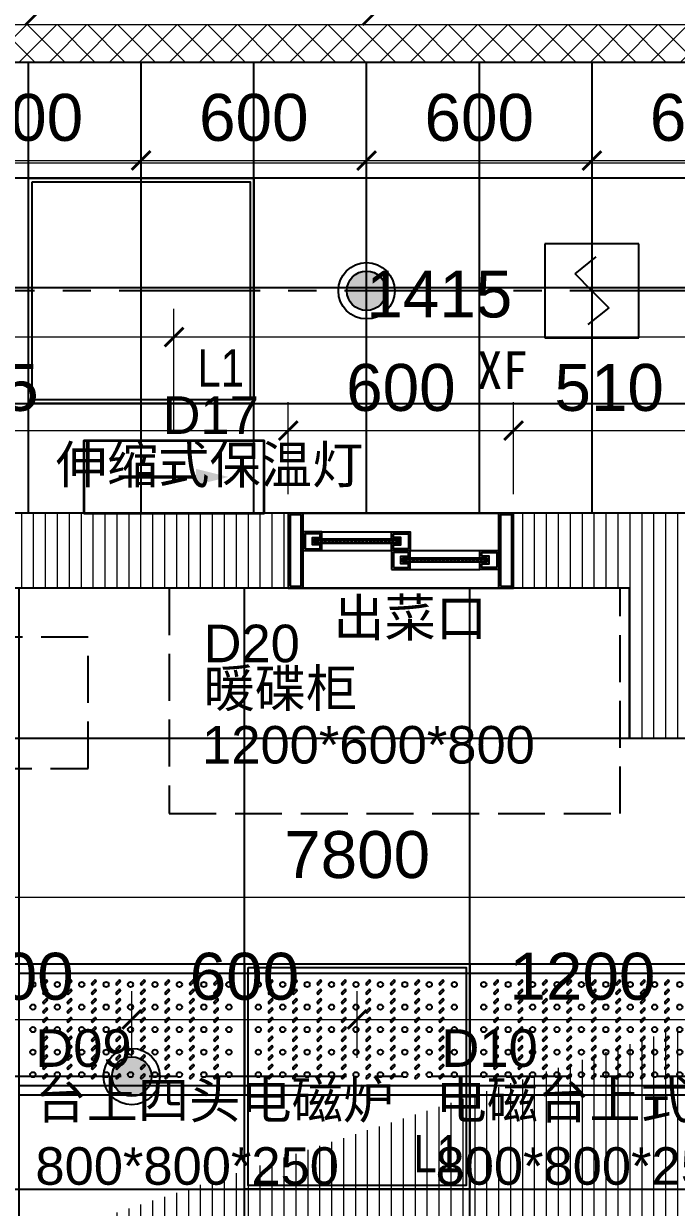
# Model space of a CAD drawing. Header units: millimetres. Extents: x -6033 to 120673, y -4970 to 90533.
# Drawn here: x 78967 to 80705, y 67742 to 70893 of the extents above; entities that cross this region are included whole.
import ezdxf
from ezdxf.enums import TextEntityAlignment as Align

# ---------------------------------------------------------------- set-up
doc = ezdxf.new("R2010")
doc.units = ezdxf.units.MM
for name, pattern in [('I-CEILING$0$CENTER', [2, 1.25, -0.25, 0.25, -0.25]), ('I-PLAN$0$ACAD_ISO02W100', [15, 12, -3]), ('I-PLAN$0$DASH', [0.35, 0.25, -0.1])]:
    doc.linetypes.add(name, pattern=pattern)
doc.layers.get('DefPoints').update_dxf_attribs({"color": 250})
for name, color, linetype, lineweight in [('_ACM-A-ANNO-DIMS', 2, 'Continuous', 9), ('_ACM-A-ANNO-DIMS-a', 2, 'Continuous', 18), ('_ACM-A-ANNO-DIMS-b', 2, 'Continuous', 18), ('_ACM-A-ANNO-DIMS-c', 2, 'Continuous', 18), ('_ACM-E-EQMT-SECT', 3, 'Continuous', 35), ('I-AR$0$I-SCOPE', 252, 'Continuous', 35), ('I-CEILING$0$_ACM-A-DETL', 7, 'Continuous', 9), ('I-PLAN$0$_ACM-A-WALL-HACH', 251, 'Continuous', 9), ('I-PLAN$0$I-WALL', 6, 'Continuous', 13)]:
    doc.layers.add(name, color=color, linetype=linetype, lineweight=lineweight)
for name, color, linetype in [('I-CEILING$0$0-LIGHT-RC', 1, 'Continuous'), ('I-CEILING$0$0-LIGHT-TXT', 90, 'Continuous'), ('I-CEILING$0$EQUIP-消防', 3, 'Continuous'), ('I-CEILING$0$EQUIP_喷头', 90, 'Continuous'), ('I-CEILING$0$I-GRID', 252, 'I-CEILING$0$CENTER'), ('I-CEILING$0$I-RCP', 2, 'Continuous'), ('I-CEILING$0$I-RCP-AIR', 64, 'Continuous'), ('I-CEILING$0$RC-Hatch【天花填充】', 251, 'Continuous'), ('I-FLOOR$0$I-FC', 2, 'Continuous'), ('I-FLOOR$0$I-FC-HATCH', 8, 'Continuous'), ('I-FLOOR$0$I-FC-地沟', 8, 'Continuous'), ('I-PLAN$0$I-PL-FURN', 1, 'I-PLAN$0$DASH'), ('地坪', 7, 'Continuous'), ('天花', 7, 'Continuous')]:
    doc.layers.add(name, color=color, linetype=linetype)
doc.styles.add('_ACM-G-NOTES', font='arial.ttf')
doc.styles.add('I-CEILING$0$I-CEILING$0$ar', font='arial.ttf', dxfattribs={"width": 0.8})
doc.styles.add('I-CEILING$0$Standard', font='arial.ttf')
doc.styles.add('I-CEILING$0$黑体', font='simhei.ttf', dxfattribs={"height": 600})
doc.styles.add('I-PLAN$0$Arial', font='ARIALUNI.ttf')
doc.dimstyles.new('_ACM-DIM-A_50', dxfattribs={"dimscale": 50, "dimtxt": 2.5, "dimasz": 1, "dimexe": 1.5, "dimexo": 1, "dimgap": 1, "dimtad": 1, "dimdec": 0, "dimrnd": 5, "dimzin": 1, "dimdsep": 46, "dimtxsty": '_ACM-G-NOTES', "dimblk": 'ARCHTICK', "dimcen": 2.5, "dimclrd": 256, "dimclre": 256, "dimclrt": 256, "dimadec": 3, "dimazin": 0, "dimtfac": 1, "dimtdec": 0, "dimtix": 1, "dimtmove": 0, "dimatfit": 3, "dimldrblk": 'DOTSMALL', "dimfxl": 5, "dimfxlon": 1, "dimlwd": 18, "dimlwe": 18, "dimarcsym": 0})

# ---------------------------------------------------------------- blocks, each defined once
blk = doc.blocks.new('I-AR')
at = {"layer": 'I-AR$0$I-SCOPE'}
h = blk.add_hatch(dxfattribs=at)
h.set_pattern_fill('ANSI31', color=256, scale=200)
h.paths.add_polyline_path([(63300, 72640), (66630, 72640), (66630, 70889.4), (90600, 70890), (90600, 66390), (96650, 66390), (96650, 24876.4), (18340, 24876.4), (18340, 66390), (48090, 66390), (48090, 72640), (51400, 72640), (51400, 72649.9), (52869.5, 72649.9), (52869.5, 72640), (55240, 72640), (55240, 72790), (59460, 72790), (59460, 72640), (61830.5, 72640), (61830.5, 72649.9), (63300, 72649.9)], flags=16)
h.paths.add_polyline_path([(7330, 0), (7330, -1770), (11180, -1770), (11180, 0), (18450, 0), (18450, 2900), (27550, 2900), (27550, 18090), (37037.3, 18090), (37037.3, 17350), (96200, 17350), (96200, 18120), (114640, 18120), (114640, 84500), (0, 84500), (0, 0)])
blk = doc.blocks.new('I-PLAN$0$K_0106232141')
at = {"layer": 'I-PLAN$0$I-PL-FURN', "linetype": 'ByBlock', "ltscale": 62}
h = blk.add_hatch(dxfattribs=at)
h.set_pattern_fill('玻璃截面', color=8, scale=10)
h.set_pattern_definition([(135.545657, (-1830, -77.47619), (-539.999994128, 530.00000522), [7.07139, -1477.92019]), (45, (-1840, -77.476), (20, 10), [7.00372, -21.28055]), (135.545657, (-1840, -77.47619), (-539.999994128, 530.00000522), [7.07139, -1477.92019]), (45, (-1850, -77.476), (20, 10), [7.00372, -21.28055])])
h.paths.add_polyline_path([(-224, -80), (-11, -80), (-10, -79), (-10, -71), (-11, -70), (-224, -70), (-225, -71), (-225, -79)])
h = blk.add_hatch(dxfattribs=at)
h.set_pattern_fill('玻璃截面', color=8, scale=10)
h.set_pattern_definition([(135.545657, (-1595, -127.47619), (-539.999994128, 530.00000522), [7.07139, -1477.92019]), (45, (-1605, -127.476), (20, 10), [7.00372, -21.28055]), (135.545657, (-1605, -127.47619), (-539.999994128, 530.00000522), [7.07139, -1477.92019]), (45, (-1615, -127.476), (20, 10), [7.00372, -21.28055])])
h.paths.add_polyline_path([(11, -130), (224, -130), (225, -129), (225, -121), (224, -120), (11, -120), (10, -121), (10, -129)])
at = {"layer": 'I-PLAN$0$I-PL-FURN', "color": 8, "linetype": 'ByBlock', "ltscale": 62}
for p, q in [((-260, 0), (260, 0)), ((-210, -50), (-25, -50)), ((-225, -80), (-230, -70)), ((-230, -80), (-225, -70)), ((-225, -71), (-10, -71)), ((-225, -79), (-10, -79)), ((-5, -80), (-10, -70)), ((-10, -80), (-5, -70)), ((-210, -100), (-25, -100)), ((10, -130), (5, -120)), ((5, -130), (10, -120)), ((10, -121), (225, -121)), ((25, -100), (210, -100)), ((230, -130), (225, -120)), ((225, -130), (230, -120)), ((10, -129), (225, -129)), ((25, -150), (210, -150)), ((-260, -200), (260, -200))]:
    blk.add_line(p, q, dxfattribs=at)
for points in [[(-300, -200), (-260, -200), (-260, 0), (-300, 0)], [(-295, -195), (-265, -195), (-265, -5), (-295, -5)], [(260, -200), (300, -200), (300, 0), (260, 0)], [(265, -195), (295, -195), (295, -5), (265, -5)], [(-260, -100), (-210, -100), (-210, -80), (-230, -80), (-230, -70), (-210, -70), (-210, -50), (-260, -50)], [(-255, -95), (-215, -95), (-215, -85), (-235, -85), (-235, -65), (-215, -65), (-215, -55), (-255, -55)], [(25, -100), (-25, -100), (-25, -80), (-5, -80), (-5, -70), (-25, -70), (-25, -50), (25, -50)], [(20, -95), (-20, -95), (-20, -85), (0, -85), (0, -65), (-20, -65), (-20, -55), (20, -55)], [(-230, -80), (-225, -80), (-225, -70), (-230, -70)], [(-224, -80), (-11, -80), (-10, -79), (-10, -71), (-11, -70), (-224, -70), (-225, -71), (-225, -79)], [(-5, -80), (-10, -80), (-10, -70), (-5, -70)], [(-25, -150), (25, -150), (25, -130), (5, -130), (5, -120), (25, -120), (25, -100), (-25, -100)], [(-20, -145), (20, -145), (20, -135), (0, -135), (0, -115), (20, -115), (20, -105), (-20, -105)], [(5, -130), (10, -130), (10, -120), (5, -120)], [(11, -130), (224, -130), (225, -129), (225, -121), (224, -120), (11, -120), (10, -121), (10, -129)], [(260, -150), (210, -150), (210, -130), (230, -130), (230, -120), (210, -120), (210, -100), (260, -100)], [(255, -145), (215, -145), (215, -135), (235, -135), (235, -115), (215, -115), (215, -105), (255, -105)], [(230, -130), (225, -130), (225, -120), (230, -120)]]:
    blk.add_lwpolyline(points, close=True, dxfattribs=at)
blk = doc.blocks.new('I-PLAN')
at = {"layer": 'I-PLAN$0$_ACM-A-WALL-HACH'}
h = blk.add_hatch(dxfattribs=at)
h.set_pattern_fill('多孔材料', color=256, scale=20, pattern_type=2)
h.set_pattern_definition([(45, (136296.48, -6509.47), (-40.00004, 40.00004), []), (135, (136296.48, -6509.47), (-40.00004, -40.00004), [])])
h.paths.add_polyline_path([(85280, 70890), (85280, 70790), (66970, 70790), (66970, 70890)])
h = blk.add_hatch(dxfattribs=at)
h.set_pattern_fill('ANSI31', color=256, scale=10, angle=45)
h.paths.add_polyline_path([(88260, 70790), (88260, 70890), (88030, 70890), (88030, 70790), (88230, 70790)], flags=17)
h.paths.add_polyline_path([(79671.5, 69390), (78155, 69390), (78155, 68990), (77955, 68990), (77955, 69590), (79671.5, 69590)], flags=17)
h.paths.add_polyline_path([(80271.5, 69390), (80271.5, 69590), (80780, 69590), (80780, 68990), (80580, 68990), (80580, 69390)], flags=17)
h.paths.add_polyline_path([(74580, 69590), (73930, 69590), (73930, 69390), (74580, 69390)])
h.paths.add_polyline_path([(68780, 69590), (69430, 69590), (69430, 69390), (68780, 69390)])
h.paths.add_polyline_path([(87280, 66490), (87480, 66490), (87480, 66390), (87280, 66390)])
h.paths.add_polyline_path([(82180, 68990), (82180, 69390), (84230, 69390), (84230, 66490), (84430, 66490), (84430, 69390), (85280, 69390), (85280, 69590), (81980, 69590), (81980, 68990)])
h.paths.add_polyline_path([(87480, 67390), (87480, 69390), (88280, 69390), (88280, 69590), (88080, 69590), (86480, 69590), (86480, 69390), (87280, 69390), (87280, 67390)], flags=17)
h.paths.add_polyline_path([(72130, 68170), (72130, 66490), (72330, 66490), (72330, 67870), (73130, 67870), (73130, 68070), (72330, 68070), (72330, 68170)])
h.paths.add_polyline_path([(71230, 68170), (71230, 66390), (71030, 66390), (71030, 67870), (70230, 67870), (70230, 68070), (71030, 68070), (71030, 68170)])
h.paths.add_polyline_path([(72130, 69070), (72330, 69070), (72330, 69390), (73030, 69390), (73030, 69590), (72130, 69590)])
h.paths.add_polyline_path([(71230, 69070), (71030, 69070), (71030, 69390), (70330, 69390), (70330, 69590), (71230, 69590)])
h.paths.add_polyline_path([(67800, 69490), (67830, 69490), (67830, 69590), (67800, 69590)], flags=17)
h.paths.add_polyline_path([(76755, 69590), (75180, 69590), (75180, 69390), (75330, 69390), (75330, 66390), (75530, 66390), (75530, 69390), (76555, 69390), (76555, 68990), (76755, 68990)])
h.paths.add_polyline_path([(68180, 69590), (68180, 69390), (68030, 69390), (68030, 66520), (67780, 66520), (67780, 66390), (67400, 66390), (67400, 66720), (67830, 66720), (67830, 69590)])
edge = h.paths.add_edge_path()
edge.add_line((89860, 70890), (88860, 70890))
edge.add_line((75530, 66520), (84230, 66520))
edge.add_line((75530, 66720), (84230, 66720))
at = {"layer": 'I-PLAN$0$I-PL-FURN', "ltscale": 500}
for points in [[(79355, 69390), (79355, 68790), (80555, 68790), (80555, 69390)], [(78339.1, 68909.6), (79139.1, 68909.6), (79139.1, 69259.6), (78339.1, 69259.6)]]:
    blk.add_lwpolyline(points, close=True, dxfattribs=at)
at = {"layer": 'I-PLAN$0$I-WALL'}
for points in [[(85280, 70890), (85280, 70790), (66970, 70790), (66970, 70890), (85280, 70890)], [(79671.5, 69390), (78155, 69390), (78155, 68990), (77955, 68990), (77955, 69590), (79671.5, 69590), (79671.5, 69390)], [(80271.5, 69390), (80271.5, 69590), (80780, 69590), (80780, 68990), (80580, 68990), (80580, 69390), (80271.5, 69390)]]:
    blk.add_lwpolyline(points, dxfattribs=at)
at = {"layer": 'I-PLAN$0$I-PL-FURN', "linetype": 'ByBlock'}
blk.add_blockref('I-PLAN$0$K_0106232141', (79971.5, 69590), dxfattribs=at)
at = {"layer": 'I-PLAN$0$I-PL-FURN', "linetype": 'I-PLAN$0$ACAD_ISO02W100', "char_height": 100, "attachment_point": 1, "style": 'I-PLAN$0$Arial'}
for s, insert, width in [('D17', (79337.1, 69900.6), 151170.167), ('{\\fArial Unicode MS|b0|i0|c134|p34;伸缩式保温灯\\P}', (79052.7, 69768.8), 302840.333), ('{\\fArial Unicode MS|b0|i0|c134|p34;出菜口}', (79791.5, 69361.3), 151170.167), ('D20', (79446.3, 69292.8), 151170.167), ('暖碟柜', (79446.3, 69173.7), 151170.167), ('1200*600*800', (79442.4, 69023.1), 151170.167), ('D09', (78998.7, 68215.8), 151170.167), ('D10', (80079.5, 68215.8), 151170.167), ('台上四头电磁炉', (78998.7, 68078.3), 151170.167), ('电磁台上式扒炉', (80063.7, 68078.3), 151170.167), ('800*800*250', (78998.7, 67901.9), 151170.167), ('{\\fArial Unicode MS|b0|i0|c134|p34;800*800*250\\P}', (80063.7, 67901.9), 302840.333)]:
    blk.add_mtext(s, dxfattribs=dict(at, insert=insert, width=width))
blk = doc.blocks.new('I-CEILING$0$A$C9c5a774d')
at = {"layer": 'I-CEILING$0$0-LIGHT-RC'}
for points in [[(0, 600), (600, 600), (600, 0), (0, 0)], [(10, 590), (590, 590), (590, 10), (10, 10)]]:
    blk.add_lwpolyline(points, close=True, dxfattribs=at)
at = {"layer": 'I-CEILING$0$0-LIGHT-TXT', "style": 'I-CEILING$0$I-CEILING$0$ar', "width": 0.8}
blk.add_text('L1', height=100, dxfattribs=at).set_placement((449.9, 44.6))
blk = doc.blocks.new('*U661')
blk.add_blockref('I-CEILING$0$A$C9c5a774d', (-300, -300))
blk = doc.blocks.new('*U662')
at = {"layer": 'I-CEILING$0$I-RCP', "color": 0, "linetype": 'ByBlock', "lineweight": -2, "transparency": 16777216}
blk.add_blockref('*U661', (9600, 0), dxfattribs=at)
blk = doc.blocks.new('I-CEILING$0$R626')
for p, q in [((-250, 250), (-250, -250)), ((250, 250), (-250, 250)), ((250, -250), (250, 250)), ((-90, 90), (22.5, 180)), ((0, 0), (-90, 90)), ((0, 0), (90, -90)), ((90, -90), (-22.5, -180)), ((-250, -250), (250, -250))]:
    blk.add_line(p, q)
at = {"style": 'I-CEILING$0$Standard', "flags": 1}
blk.add_attdef('A', text='', height=0.009, dxfattribs=at).set_placement((0, 0), align=Align.MIDDLE_CENTER)
blk = doc.blocks.new('I-CEILING$0$A$C81734cc7')
at = {"layer": 'I-CEILING$0$_ACM-A-DETL'}
h = blk.add_hatch(color=256, dxfattribs=at)
edge = h.paths.add_edge_path()
edge.add_arc((0, 0), 52.5, 0, 360)
for radius in [75, 52.5]:
    blk.add_circle((0, 0), radius)
blk = doc.blocks.new('I-CEILING')
at = {"layer": 'I-CEILING$0$RC-Hatch【天花填充】'}
h = blk.add_hatch(dxfattribs=at)
h.set_pattern_fill('_USER', color=256, scale=600, double=1, pattern_type=0)
h.set_pattern_definition([(0, (81980, 70481.47), (0, 600), []), (90, (81980, 70481.47), (-600, 4e-14), [])])
h.paths.add_polyline_path([(84430, 69390), (85280, 69390), (85280, 69590), (81980, 69590), (81980, 69090), (80780, 69090), (80780, 69590), (77955, 69590), (77955, 69090), (76755, 69090), (76755, 69590), (66630, 69590), (66630, 70790), (88030, 70790), (88030, 69590), (86480, 69590), (86480, 69390), (87280, 69390), (87280, 66390), (85430, 66390), (85430, 66490), (84430, 66490)])
h = blk.add_hatch(dxfattribs=at)
h.set_pattern_fill('_USER', color=256, scale=600, double=1, pattern_type=0)
h.set_pattern_definition([(0, (76555, 68990), (0, 600), []), (90, (76555, 68990), (-600, 4e-14), [])])
h.paths.add_polyline_path([(76555, 69390), (75530, 69390), (75530, 66720), (84230, 66720), (84230, 69390), (82180, 69390), (82180, 68990), (80580, 68990), (80580, 69390), (78155, 69390), (78155, 68990), (76555, 68990)])
at = {"layer": 'I-CEILING$0$I-GRID', "ltscale": 300}
for points in [[(88596.6, 70181.5), (66425.5, 70181.5)], [(84026.8, 68090), (75748.8, 68090)]]:
    blk.add_lwpolyline(points, dxfattribs=at)
at = {"layer": 'I-CEILING$0$I-RCP'}
blk.add_lwpolyline([(84430, 69390), (85280, 69390), (85280, 69590), (81980, 69590), (81980, 69090), (80780, 69090), (80780, 69590), (77955, 69590), (77955, 69090), (76755, 69090), (76755, 69590), (66630, 69590), (66630, 70790), (88030, 70790), (88030, 69590), (86480, 69590), (86480, 69390), (87280, 69390), (87280, 66390), (85430, 66390), (85430, 66490), (84430, 66490), (84430, 69390)], dxfattribs=at)
blk.add_lwpolyline([(76555, 69390), (75530, 69390), (75530, 66720), (84230, 66720), (84230, 69390), (82180, 69390), (82180, 68990), (80580, 68990), (80580, 69390), (78155, 69390), (78155, 68990), (76555, 68990)], close=True, dxfattribs=at)
blk.add_blockref('I-CEILING$0$A$C9c5a774d', (79555, 67790))
at = {"layer": 'I-CEILING$0$EQUIP-消防', "xscale": 0.5, "yscale": 0.5, "zscale": 0.5}
blk.add_blockref('I-CEILING$0$R626', (80480, 70181.5), dxfattribs=at)
at = {"layer": 'I-CEILING$0$EQUIP_喷头'}
for p in [(79880, 70181.5), (79255, 68090)]:
    blk.add_blockref('I-CEILING$0$A$C81734cc7', p, dxfattribs=at)
at = {"layer": 'I-CEILING$0$I-RCP'}
blk.add_blockref('*U662', (69680, 70181.5), dxfattribs=at)
at = {"layer": 'I-CEILING$0$I-RCP-AIR', "style": 'I-CEILING$0$黑体'}
blk.add_text('XF', height=100, dxfattribs=at).set_placement((80241.8, 69970.3, -2600), align=Align.MIDDLE_CENTER)
for tag, p in [('R', (61966.4, 71748.9)), ('R', (61966.4, 66925.2)), ('R', (51736.1, 63924.8)), ('R', (62976.1, 63924.8)), ('S', (56433.6, 63065))]:
    blk.add_attdef(tag, text='', height=100, dxfattribs=at).set_placement(p, align=Align.MIDDLE_CENTER)
blk = doc.blocks.new('I-FLOOR$0$08-生活服务中心辅楼平面图$0$Trench08R$C2E8DE851')
for p, q in [((0, 0), (600, 0)), ((0, 0), (0, -350)), ((600, 0), (600, -350)), ((0, -25), (600, -25)), ((600, -325), (0, -325)), ((600, -350), (0, -350))]:
    blk.add_line(p, q)
at = {"color": 251}
for p, q in [((64.5, -51.2), (71.5, -44.2)), ((75.1, -47.7), (68, -54.8)), ((129.2, -51.2), (136.3, -44.2)), ((139.8, -47.7), (132.7, -54.8)), ((194.1, -51.2), (201.2, -44.2)), ((204.7, -47.7), (197.6, -54.8)), ((259.1, -51.2), (266.1, -44.2)), ((269.7, -47.7), (262.6, -54.8)), ((324.5, -51.2), (331.5, -44.2)), ((335.1, -47.7), (328, -54.8)), ((389.4, -51.2), (396.5, -44.2)), ((400, -47.7), (393, -54.8)), ((454.8, -51.2), (461.8, -44.2)), ((465.4, -47.7), (458.3, -54.8)), ((519.3, -51.2), (526.4, -44.2)), ((529.9, -47.7), (522.8, -54.8)), ((64.5, -76.2), (71.5, -69.2)), ((64.5, -101.2), (71.5, -94.2)), ((75.1, -72.7), (68, -79.8)), ((129.2, -76.2), (136.3, -69.2)), ((129.2, -101.2), (136.3, -94.2)), ((139.8, -72.7), (132.7, -79.8)), ((194.1, -76.2), (201.2, -69.2)), ((194.1, -101.2), (201.2, -94.2)), ((204.7, -72.7), (197.6, -79.8)), ((259.1, -76.2), (266.1, -69.2)), ((259.1, -101.2), (266.1, -94.2)), ((269.7, -72.7), (262.6, -79.8)), ((324.5, -76.2), (331.5, -69.2)), ((324.5, -101.2), (331.5, -94.2)), ((335.1, -72.7), (328, -79.8)), ((389.4, -76.2), (396.5, -69.2)), ((389.4, -101.2), (396.5, -94.2)), ((400, -72.7), (393, -79.8)), ((454.8, -76.2), (461.8, -69.2)), ((454.8, -101.2), (461.8, -94.2)), ((465.4, -72.7), (458.3, -79.8)), ((519.3, -76.2), (526.4, -69.2)), ((519.3, -101.2), (526.4, -94.2)), ((529.9, -72.7), (522.8, -79.8)), ((64.5, -126.2), (71.5, -119.2)), ((75.1, -97.7), (68, -104.8)), ((75.1, -122.7), (68, -129.8)), ((129.2, -126.2), (136.3, -119.2)), ((139.8, -97.7), (132.7, -104.8)), ((139.8, -122.7), (132.7, -129.8)), ((194.1, -126.2), (201.2, -119.2)), ((204.7, -97.7), (197.6, -104.8)), ((204.7, -122.7), (197.6, -129.8)), ((259.1, -126.2), (266.1, -119.2)), ((269.7, -97.7), (262.6, -104.8)), ((269.7, -122.7), (262.6, -129.8)), ((324.5, -126.2), (331.5, -119.2)), ((335.1, -97.7), (328, -104.8)), ((335.1, -122.7), (328, -129.8)), ((389.4, -126.2), (396.5, -119.2)), ((400, -97.7), (393, -104.8)), ((400, -122.7), (393, -129.8)), ((454.8, -126.2), (461.8, -119.2)), ((465.4, -97.7), (458.3, -104.8)), ((465.4, -122.7), (458.3, -129.8)), ((519.3, -126.2), (526.4, -119.2)), ((529.9, -97.7), (522.8, -104.8)), ((529.9, -122.7), (522.8, -129.8)), ((64.5, -151.2), (71.5, -144.2)), ((75.1, -147.7), (68, -154.8)), ((129.2, -151.2), (136.3, -144.2)), ((139.8, -147.7), (132.7, -154.8)), ((194.1, -151.2), (201.2, -144.2)), ((204.7, -147.7), (197.6, -154.8)), ((259.1, -151.2), (266.1, -144.2)), ((269.7, -147.7), (262.6, -154.8)), ((324.5, -151.2), (331.5, -144.2)), ((335.1, -147.7), (328, -154.8)), ((389.4, -151.2), (396.5, -144.2)), ((400, -147.7), (393, -154.8)), ((454.8, -151.2), (461.8, -144.2)), ((465.4, -147.7), (458.3, -154.8)), ((519.3, -151.2), (526.4, -144.2)), ((529.9, -147.7), (522.8, -154.8)), ((64.5, -176.2), (71.5, -169.2)), ((75.1, -172.7), (68, -179.8)), ((129.2, -176.2), (136.3, -169.2)), ((139.8, -172.7), (132.7, -179.8)), ((194.1, -176.2), (201.2, -169.2)), ((204.7, -172.7), (197.6, -179.8)), ((259.1, -176.2), (266.1, -169.2)), ((269.7, -172.7), (262.6, -179.8)), ((324.5, -176.2), (331.5, -169.2)), ((335.1, -172.7), (328, -179.8)), ((389.4, -176.2), (396.5, -169.2)), ((400, -172.7), (393, -179.8)), ((454.8, -176.2), (461.8, -169.2)), ((465.4, -172.7), (458.3, -179.8)), ((519.3, -176.2), (526.4, -169.2)), ((529.9, -172.7), (522.8, -179.8)), ((64.5, -201.2), (71.5, -194.2)), ((64.5, -226.2), (71.5, -219.2)), ((75.1, -197.7), (68, -204.8)), ((129.2, -201.2), (136.3, -194.2)), ((129.2, -226.2), (136.3, -219.2)), ((139.8, -197.7), (132.7, -204.8)), ((194.1, -201.2), (201.2, -194.2)), ((194.1, -226.2), (201.2, -219.2)), ((204.7, -197.7), (197.6, -204.8)), ((259.1, -201.2), (266.1, -194.2)), ((259.1, -226.2), (266.1, -219.2)), ((269.7, -197.7), (262.6, -204.8)), ((324.5, -201.2), (331.5, -194.2)), ((324.5, -226.2), (331.5, -219.2)), ((335.1, -197.7), (328, -204.8)), ((389.4, -201.2), (396.5, -194.2)), ((389.4, -226.2), (396.5, -219.2)), ((400, -197.7), (393, -204.8)), ((454.8, -201.2), (461.8, -194.2)), ((454.8, -226.2), (461.8, -219.2)), ((465.4, -197.7), (458.3, -204.8)), ((519.3, -201.2), (526.4, -194.2)), ((519.3, -226.2), (526.4, -219.2)), ((529.9, -197.7), (522.8, -204.8)), ((64.5, -251.2), (71.5, -244.2)), ((75.1, -222.7), (68, -229.8)), ((75.1, -247.7), (68, -254.8)), ((129.2, -251.2), (136.3, -244.2)), ((139.8, -222.7), (132.7, -229.8)), ((139.8, -247.7), (132.7, -254.8)), ((194.1, -251.2), (201.2, -244.2)), ((204.7, -222.7), (197.6, -229.8)), ((204.7, -247.7), (197.6, -254.8)), ((259.1, -251.2), (266.1, -244.2)), ((269.7, -222.7), (262.6, -229.8)), ((269.7, -247.7), (262.6, -254.8)), ((324.5, -251.2), (331.5, -244.2)), ((335.1, -222.7), (328, -229.8)), ((335.1, -247.7), (328, -254.8)), ((389.4, -251.2), (396.5, -244.2)), ((400, -222.7), (393, -229.8)), ((400, -247.7), (393, -254.8)), ((454.8, -251.2), (461.8, -244.2)), ((465.4, -222.7), (458.3, -229.8)), ((465.4, -247.7), (458.3, -254.8)), ((519.3, -251.2), (526.4, -244.2)), ((529.9, -222.7), (522.8, -229.8)), ((529.9, -247.7), (522.8, -254.8)), ((64.5, -276.2), (71.5, -269.2)), ((75.1, -272.7), (68, -279.8)), ((129.2, -276.2), (136.3, -269.2)), ((139.8, -272.7), (132.7, -279.8)), ((194.1, -276.2), (201.2, -269.2)), ((204.7, -272.7), (197.6, -279.8)), ((259.1, -276.2), (266.1, -269.2)), ((269.7, -272.7), (262.6, -279.8)), ((324.5, -276.2), (331.5, -269.2)), ((335.1, -272.7), (328, -279.8)), ((389.4, -276.2), (396.5, -269.2)), ((400, -272.7), (393, -279.8)), ((454.8, -276.2), (461.8, -269.2)), ((465.4, -272.7), (458.3, -279.8)), ((519.3, -276.2), (526.4, -269.2)), ((529.9, -272.7), (522.8, -279.8)), ((64.5, -301.2), (71.5, -294.2)), ((75.1, -297.7), (68, -304.8)), ((129.2, -301.2), (136.3, -294.2)), ((139.8, -297.7), (132.7, -304.8)), ((194.1, -301.2), (201.2, -294.2)), ((204.7, -297.7), (197.6, -304.8)), ((259.1, -301.2), (266.1, -294.2)), ((269.7, -297.7), (262.6, -304.8)), ((324.5, -301.2), (331.5, -294.2)), ((335.1, -297.7), (328, -304.8)), ((389.4, -301.2), (396.5, -294.2)), ((400, -297.7), (393, -304.8)), ((454.8, -301.2), (461.8, -294.2)), ((465.4, -297.7), (458.3, -304.8)), ((519.3, -301.2), (526.4, -294.2)), ((529.9, -297.7), (522.8, -304.8))]:
    blk.add_line(p, q, dxfattribs=at)
for centre in [(37, -55), (102, -55), (167, -55), (232, -55), (297, -55), (362, -55), (427, -55), (492, -55), (558.8, -55), (37, -115), (102, -115), (167, -115), (232, -115), (297, -115), (362, -115), (427, -115), (492, -115), (558.8, -115), (37, -175), (102, -175), (167, -175), (232, -175), (297, -175), (362, -175), (427, -175), (492, -175), (558.8, -175), (37, -235), (102, -235), (167, -235), (232, -235), (297, -235), (362, -235), (427, -235), (492, -235), (558.8, -235), (37, -295), (102, -295), (167, -295), (232, -295), (297, -295), (362, -295), (427, -295), (492, -295), (558.8, -295)]:
    blk.add_circle(centre, 7, dxfattribs=at)
for centre, start, end in [((66.2, -53), 135, 315), ((73.3, -45.9), 315, 135), ((131, -53), 135, 315), ((138, -45.9), 315, 135), ((195.9, -53), 135, 315), ((202.9, -45.9), 315, 135), ((260.8, -53), 135, 315), ((267.9, -45.9), 315, 135), ((326.2, -53), 135, 315), ((333.3, -45.9), 315, 135), ((391.2, -53), 135, 315), ((398.3, -45.9), 315, 135), ((456.5, -53), 135, 315), ((463.6, -45.9), 315, 135), ((521.1, -53), 135, 315), ((528.1, -45.9), 315, 135), ((66.2, -78), 135, 315), ((73.3, -70.9), 315, 135), ((73.3, -95.9), 315, 135), ((131, -78), 135, 315), ((138, -70.9), 315, 135), ((138, -95.9), 315, 135), ((195.9, -78), 135, 315), ((202.9, -70.9), 315, 135), ((202.9, -95.9), 315, 135), ((260.8, -78), 135, 315), ((267.9, -70.9), 315, 135), ((267.9, -95.9), 315, 135), ((326.2, -78), 135, 315), ((333.3, -70.9), 315, 135), ((333.3, -95.9), 315, 135), ((391.2, -78), 135, 315), ((398.3, -70.9), 315, 135), ((398.3, -95.9), 315, 135), ((456.5, -78), 135, 315), ((463.6, -70.9), 315, 135), ((463.6, -95.9), 315, 135), ((521.1, -78), 135, 315), ((528.1, -70.9), 315, 135), ((528.1, -95.9), 315, 135), ((66.2, -103), 135, 315), ((73.3, -120.9), 315, 135), ((131, -103), 135, 315), ((138, -120.9), 315, 135), ((195.9, -103), 135, 315), ((202.9, -120.9), 315, 135), ((260.8, -103), 135, 315), ((267.9, -120.9), 315, 135), ((326.2, -103), 135, 315), ((333.3, -120.9), 315, 135), ((391.2, -103), 135, 315), ((398.3, -120.9), 315, 135), ((456.5, -103), 135, 315), ((463.6, -120.9), 315, 135), ((521.1, -103), 135, 315), ((528.1, -120.9), 315, 135), ((66.2, -128), 135, 315), ((66.2, -153), 135, 315), ((73.3, -145.9), 315, 135), ((131, -128), 135, 315), ((131, -153), 135, 315), ((138, -145.9), 315, 135), ((195.9, -128), 135, 315), ((195.9, -153), 135, 315), ((202.9, -145.9), 315, 135), ((260.8, -128), 135, 315), ((260.8, -153), 135, 315), ((267.9, -145.9), 315, 135), ((326.2, -128), 135, 315), ((326.2, -153), 135, 315), ((333.3, -145.9), 315, 135), ((391.2, -128), 135, 315), ((391.2, -153), 135, 315), ((398.3, -145.9), 315, 135), ((456.5, -128), 135, 315), ((456.5, -153), 135, 315), ((463.6, -145.9), 315, 135), ((521.1, -128), 135, 315), ((521.1, -153), 135, 315), ((528.1, -145.9), 315, 135), ((66.2, -178), 135, 315), ((73.3, -170.9), 315, 135), ((131, -178), 135, 315), ((138, -170.9), 315, 135), ((195.9, -178), 135, 315), ((202.9, -170.9), 315, 135), ((260.8, -178), 135, 315), ((267.9, -170.9), 315, 135), ((326.2, -178), 135, 315), ((333.3, -170.9), 315, 135), ((391.2, -178), 135, 315), ((398.3, -170.9), 315, 135), ((456.5, -178), 135, 315), ((463.6, -170.9), 315, 135), ((521.1, -178), 135, 315), ((528.1, -170.9), 315, 135), ((66.2, -203), 135, 315), ((73.3, -195.9), 315, 135), ((73.3, -220.9), 315, 135), ((131, -203), 135, 315), ((138, -195.9), 315, 135), ((138, -220.9), 315, 135), ((195.9, -203), 135, 315), ((202.9, -195.9), 315, 135), ((202.9, -220.9), 315, 135), ((260.8, -203), 135, 315), ((267.9, -195.9), 315, 135), ((267.9, -220.9), 315, 135), ((326.2, -203), 135, 315), ((333.3, -195.9), 315, 135), ((333.3, -220.9), 315, 135), ((391.2, -203), 135, 315), ((398.3, -195.9), 315, 135), ((398.3, -220.9), 315, 135), ((456.5, -203), 135, 315), ((463.6, -195.9), 315, 135), ((463.6, -220.9), 315, 135), ((521.1, -203), 135, 315), ((528.1, -195.9), 315, 135), ((528.1, -220.9), 315, 135), ((66.2, -228), 135, 315), ((66.2, -253), 135, 315), ((73.3, -245.9), 315, 135), ((131, -228), 135, 315), ((131, -253), 135, 315), ((138, -245.9), 315, 135), ((195.9, -228), 135, 315), ((195.9, -253), 135, 315), ((202.9, -245.9), 315, 135), ((260.8, -228), 135, 315), ((260.8, -253), 135, 315), ((267.9, -245.9), 315, 135), ((326.2, -228), 135, 315), ((326.2, -253), 135, 315), ((333.3, -245.9), 315, 135), ((391.2, -228), 135, 315), ((391.2, -253), 135, 315), ((398.3, -245.9), 315, 135), ((456.5, -228), 135, 315), ((456.5, -253), 135, 315), ((463.6, -245.9), 315, 135), ((521.1, -228), 135, 315), ((521.1, -253), 135, 315), ((528.1, -245.9), 315, 135), ((66.2, -278), 135, 315), ((73.3, -270.9), 315, 135), ((131, -278), 135, 315), ((138, -270.9), 315, 135), ((195.9, -278), 135, 315), ((202.9, -270.9), 315, 135), ((260.8, -278), 135, 315), ((267.9, -270.9), 315, 135), ((326.2, -278), 135, 315), ((333.3, -270.9), 315, 135), ((391.2, -278), 135, 315), ((398.3, -270.9), 315, 135), ((456.5, -278), 135, 315), ((463.6, -270.9), 315, 135), ((521.1, -278), 135, 315), ((528.1, -270.9), 315, 135), ((66.2, -303), 135, 315), ((73.3, -295.9), 315, 135), ((131, -303), 135, 315), ((138, -295.9), 315, 135), ((195.9, -303), 135, 315), ((202.9, -295.9), 315, 135), ((260.8, -303), 135, 315), ((267.9, -295.9), 315, 135), ((326.2, -303), 135, 315), ((333.3, -295.9), 315, 135), ((391.2, -303), 135, 315), ((398.3, -295.9), 315, 135), ((456.5, -303), 135, 315), ((463.6, -295.9), 315, 135), ((521.1, -303), 135, 315), ((528.1, -295.9), 315, 135)]:
    blk.add_arc(centre, 2.5, start, end, dxfattribs=at)
blk = doc.blocks.new('I-FLOOR')
at = {"layer": 'I-FLOOR$0$I-FC-HATCH'}
h = blk.add_hatch(dxfattribs=at)
h.set_pattern_fill('_USER', color=256, scale=600, double=1, pattern_type=0)
h.set_pattern_definition([(0, (85280, 69590), (0, 600), []), (90, (85280, 69590), (-600, 4e-14), [])])
h.paths.add_polyline_path([(84430, 69390), (85280, 69390), (85280, 69590), (81980, 69590), (81980, 69090), (80780, 69090), (80780, 69590), (77955, 69590), (77955, 69090), (76755, 69090), (76755, 69590), (66630, 69590), (66630, 70790), (88030, 70790), (88030, 69590), (86480, 69590), (86480, 69390), (87280, 69390), (87280, 66390), (85430, 66390), (85430, 66490), (84430, 66490)])
h = blk.add_hatch(dxfattribs=at)
h.set_pattern_fill('_USER', color=256, scale=600, double=1, pattern_type=0)
h.set_pattern_definition([(0, (76555, 68990), (0, 600), []), (90, (76555, 68990), (-600, 4e-14), [])])
h.paths.add_polyline_path([(76555, 69390), (75530, 69390), (75530, 66720), (84230, 66720), (84230, 69390), (82180, 69390), (82180, 68990), (80580, 68990), (80580, 69390), (78155, 69390), (78155, 68990), (76555, 68990)])
at = {"layer": 'I-FLOOR$0$I-FC'}
blk.add_lwpolyline([(84430, 69390), (85280, 69390), (85280, 69590), (81980, 69590), (81980, 69090), (80780, 69090), (80780, 69590), (77955, 69590), (77955, 69090), (76755, 69090), (76755, 69590), (66630, 69590), (66630, 70790), (88030, 70790), (88030, 69590), (86480, 69590), (86480, 69390), (87280, 69390), (87280, 66390), (85430, 66390), (85430, 66490), (84430, 66490), (84430, 69390)], dxfattribs=at)
blk.add_lwpolyline([(76555, 69390), (75530, 69390), (75530, 66720), (84230, 66720), (84230, 69390), (82180, 69390), (82180, 68990), (80580, 68990), (80580, 69390), (78155, 69390), (78155, 68990), (76555, 68990)], close=True, dxfattribs=at)
at = {"layer": 'I-FLOOR$0$I-FC-地沟'}
for p in [(78955, 68390), (79555, 68390), (80155, 68390)]:
    blk.add_blockref('I-FLOOR$0$08-生活服务中心辅楼平面图$0$Trench08R$C2E8DE851', p, dxfattribs=at)
blk = doc.blocks.new('_ArchTick')
at = {"color": 0, "linetype": 'ByBlock', "const_width": 0.15}
blk.add_lwpolyline([(-0.5, -0.5), (0.5, 0.5)], dxfattribs=at)
blk = doc.blocks.new('*D43')
at = {"layer": '_ACM-A-ANNO-DIMS', "lineweight": 18, "transparency": 16777216}
for p, q in [((77955, 69640), (77955, 69884.6)), ((79671.5, 69640), (79671.5, 69884.6)), ((77955, 69809.6), (79671.5, 69809.6))]:
    blk.add_line(p, q, dxfattribs=at)
at = {"layer": 'DefPoints', "color": 0, "transparency": 16777216}
for p in [(79671.5, 69809.6), (77955, 69590), (79671.5, 69590)]:
    blk.add_point(p, dxfattribs=at)
at = {"layer": '_ACM-A-ANNO-DIMS', "lineweight": 18, "transparency": 16777216, "xscale": 50, "yscale": 50, "zscale": 50, "rotation": 180}
blk.add_blockref('_ArchTick', (77955, 69809.6), dxfattribs=at)
at = {"layer": '_ACM-A-ANNO-DIMS', "lineweight": 18, "transparency": 16777216, "xscale": 50, "yscale": 50, "zscale": 50}
blk.add_blockref('_ArchTick', (79671.5, 69809.6), dxfattribs=at)
at = {"layer": '_ACM-A-ANNO-DIMS', "transparency": 16777216, "insert": (78813.3, 69923.4), "char_height": 125, "attachment_point": 5, "style": '_ACM-G-NOTES'}
blk.add_mtext('1715', dxfattribs=at)
blk = doc.blocks.new('_DotSmall')
at = {"color": 0, "linetype": 'ByBlock', "const_width": 0.5}
blk.add_lwpolyline([(-0.0625, 0, 1), (0.0625, 0, 1)], format="xyb", close=True, dxfattribs=at)
blk = doc.blocks.new('*D48')
at = {"layer": '_ACM-A-ANNO-DIMS', "lineweight": 18, "transparency": 16777216}
for p, q in [((85280, 70740), (85280, 70447.5)), ((66630, 70720), (66630, 70447.5)), ((66630, 70522.5), (85280, 70522.5))]:
    blk.add_line(p, q, dxfattribs=at)
at = {"layer": 'DefPoints', "color": 0, "transparency": 16777216}
for p in [(66630, 70770), (85280, 70790), (85280, 70522.5)]:
    blk.add_point(p, dxfattribs=at)
at = {"layer": '_ACM-A-ANNO-DIMS', "lineweight": 18, "transparency": 16777216, "xscale": 50, "yscale": 50, "zscale": 50, "rotation": 180}
blk.add_blockref('_ArchTick', (66630, 70522.5), dxfattribs=at)
at = {"layer": '_ACM-A-ANNO-DIMS', "lineweight": 18, "transparency": 16777216, "xscale": 50, "yscale": 50, "zscale": 50}
blk.add_blockref('_ArchTick', (85280, 70522.5), dxfattribs=at)
at = {"layer": '_ACM-A-ANNO-DIMS', "transparency": 16777216, "insert": (75955, 70636.3), "char_height": 125, "attachment_point": 5, "style": '_ACM-G-NOTES'}
blk.add_mtext('18650', dxfattribs=at)
blk = doc.blocks.new('*D206')
at = {"layer": '_ACM-A-ANNO-DIMS-b', "lineweight": 18, "transparency": 16777216}
for p, q in [((78680.2, 70278.3), (78680.2, 70603.3)), ((79280, 70278.3), (79280, 70603.3)), ((78680.2, 70528.3), (79280, 70528.3))]:
    blk.add_line(p, q, dxfattribs=at)
at = {"layer": 'DefPoints', "color": 0, "transparency": 16777216}
for p in [(79280, 70528.3), (78680.2, 70181.4), (79280, 70181.4)]:
    blk.add_point(p, dxfattribs=at)
at = {"layer": '_ACM-A-ANNO-DIMS-b', "lineweight": 18, "transparency": 16777216, "xscale": 50, "yscale": 50, "zscale": 50, "rotation": 180}
blk.add_blockref('_ArchTick', (78680.2, 70528.3), dxfattribs=at)
at = {"layer": '_ACM-A-ANNO-DIMS-b', "lineweight": 18, "transparency": 16777216, "xscale": 50, "yscale": 50, "zscale": 50}
blk.add_blockref('_ArchTick', (79280, 70528.3), dxfattribs=at)
at = {"layer": '_ACM-A-ANNO-DIMS-b', "transparency": 16777216, "insert": (78980.1, 70642.2), "char_height": 125, "attachment_point": 5, "style": '_ACM-G-NOTES'}
blk.add_mtext('600', dxfattribs=at)
blk = doc.blocks.new('*D207')
at = {"layer": '_ACM-A-ANNO-DIMS-b', "lineweight": 18, "transparency": 16777216}
for p, q in [((79280, 70278.3), (79280, 70603.3)), ((79880, 70278.3), (79880, 70603.3)), ((79280, 70528.3), (79880, 70528.3))]:
    blk.add_line(p, q, dxfattribs=at)
at = {"layer": 'DefPoints', "color": 0, "transparency": 16777216}
for p in [(79880, 70528.3), (79280, 70181.4), (79880, 70181.4)]:
    blk.add_point(p, dxfattribs=at)
at = {"layer": '_ACM-A-ANNO-DIMS-b', "lineweight": 18, "transparency": 16777216, "xscale": 50, "yscale": 50, "zscale": 50, "rotation": 180}
blk.add_blockref('_ArchTick', (79280, 70528.3), dxfattribs=at)
at = {"layer": '_ACM-A-ANNO-DIMS-b', "lineweight": 18, "transparency": 16777216, "xscale": 50, "yscale": 50, "zscale": 50}
blk.add_blockref('_ArchTick', (79880, 70528.3), dxfattribs=at)
at = {"layer": '_ACM-A-ANNO-DIMS-b', "transparency": 16777216, "insert": (79580, 70642.2), "char_height": 125, "attachment_point": 5, "style": '_ACM-G-NOTES'}
blk.add_mtext('600', dxfattribs=at)
blk = doc.blocks.new('*D208')
at = {"layer": '_ACM-A-ANNO-DIMS-b', "lineweight": 18, "transparency": 16777216}
for p, q in [((79880, 70278.3), (79880, 70603.3)), ((80480, 70278.3), (80480, 70603.3)), ((79880, 70528.3), (80480, 70528.3))]:
    blk.add_line(p, q, dxfattribs=at)
at = {"layer": 'DefPoints', "color": 0, "transparency": 16777216}
for p in [(80480, 70528.3), (79880, 70181.4), (80480, 70181.4)]:
    blk.add_point(p, dxfattribs=at)
at = {"layer": '_ACM-A-ANNO-DIMS-b', "lineweight": 18, "transparency": 16777216, "xscale": 50, "yscale": 50, "zscale": 50, "rotation": 180}
blk.add_blockref('_ArchTick', (79880, 70528.3), dxfattribs=at)
at = {"layer": '_ACM-A-ANNO-DIMS-b', "lineweight": 18, "transparency": 16777216, "xscale": 50, "yscale": 50, "zscale": 50}
blk.add_blockref('_ArchTick', (80480, 70528.3), dxfattribs=at)
at = {"layer": '_ACM-A-ANNO-DIMS-b', "transparency": 16777216, "insert": (80180, 70642.2), "char_height": 125, "attachment_point": 5, "style": '_ACM-G-NOTES'}
blk.add_mtext('600', dxfattribs=at)
blk = doc.blocks.new('*D209')
at = {"layer": '_ACM-A-ANNO-DIMS-b', "lineweight": 18, "transparency": 16777216}
for p, q in [((80480, 70278.3), (80480, 70603.3)), ((81079.3, 70278.3), (81079.3, 70603.3)), ((80480, 70528.3), (81079.3, 70528.3))]:
    blk.add_line(p, q, dxfattribs=at)
at = {"layer": 'DefPoints', "color": 0, "transparency": 16777216}
for p in [(81079.3, 70528.3), (80480, 70181.4), (81079.3, 70181.4)]:
    blk.add_point(p, dxfattribs=at)
at = {"layer": '_ACM-A-ANNO-DIMS-b', "lineweight": 18, "transparency": 16777216, "xscale": 50, "yscale": 50, "zscale": 50, "rotation": 180}
blk.add_blockref('_ArchTick', (80480, 70528.3), dxfattribs=at)
at = {"layer": '_ACM-A-ANNO-DIMS-b', "lineweight": 18, "transparency": 16777216, "xscale": 50, "yscale": 50, "zscale": 50}
blk.add_blockref('_ArchTick', (81079.3, 70528.3), dxfattribs=at)
at = {"layer": '_ACM-A-ANNO-DIMS-b', "transparency": 16777216, "insert": (80779.7, 70642.2), "char_height": 125, "attachment_point": 5, "style": '_ACM-G-NOTES'}
blk.add_mtext('600', dxfattribs=at)
blk = doc.blocks.new('*D129')
at = {"layer": '_ACM-A-ANNO-DIMS-b', "lineweight": 18, "transparency": 16777216}
for p, q in [((78655, 68140), (78655, 68317.1)), ((79255, 68140), (79255, 68317.1)), ((78655, 68242.1), (79255, 68242.1))]:
    blk.add_line(p, q, dxfattribs=at)
at = {"layer": 'DefPoints', "color": 0, "transparency": 16777216}
for p in [(79255, 68242.1), (78655, 68090), (79255, 68090)]:
    blk.add_point(p, dxfattribs=at)
at = {"layer": '_ACM-A-ANNO-DIMS-b', "lineweight": 18, "transparency": 16777216, "xscale": 50, "yscale": 50, "zscale": 50, "rotation": 180}
blk.add_blockref('_ArchTick', (78655, 68242.1), dxfattribs=at)
at = {"layer": '_ACM-A-ANNO-DIMS-b', "lineweight": 18, "transparency": 16777216, "xscale": 50, "yscale": 50, "zscale": 50}
blk.add_blockref('_ArchTick', (79255, 68242.1), dxfattribs=at)
at = {"layer": '_ACM-A-ANNO-DIMS-b', "transparency": 16777216, "insert": (78955, 68356), "char_height": 125, "attachment_point": 5, "style": '_ACM-G-NOTES'}
blk.add_mtext('600', dxfattribs=at)
blk = doc.blocks.new('*D130')
at = {"layer": '_ACM-A-ANNO-DIMS-b', "lineweight": 18, "transparency": 16777216}
for p, q in [((79255, 68140), (79255, 68317.1)), ((79855, 68140), (79855, 68317.1)), ((79255, 68242.1), (79855, 68242.1))]:
    blk.add_line(p, q, dxfattribs=at)
at = {"layer": 'DefPoints', "color": 0, "transparency": 16777216}
for p in [(79855, 68242.1), (79255, 68090), (79855, 68090)]:
    blk.add_point(p, dxfattribs=at)
at = {"layer": '_ACM-A-ANNO-DIMS-b', "lineweight": 18, "transparency": 16777216, "xscale": 50, "yscale": 50, "zscale": 50, "rotation": 180}
blk.add_blockref('_ArchTick', (79255, 68242.1), dxfattribs=at)
at = {"layer": '_ACM-A-ANNO-DIMS-b', "lineweight": 18, "transparency": 16777216, "xscale": 50, "yscale": 50, "zscale": 50}
blk.add_blockref('_ArchTick', (79855, 68242.1), dxfattribs=at)
at = {"layer": '_ACM-A-ANNO-DIMS-b', "transparency": 16777216, "insert": (79555, 68356), "char_height": 125, "attachment_point": 5, "style": '_ACM-G-NOTES'}
blk.add_mtext('600', dxfattribs=at)
blk = doc.blocks.new('*D131')
at = {"layer": '_ACM-A-ANNO-DIMS-b', "lineweight": 18, "transparency": 16777216}
for p, q in [((79855, 68140), (79855, 68317.1)), ((81054.3, 68140), (81054.3, 68317.1)), ((79855, 68242.1), (81054.3, 68242.1))]:
    blk.add_line(p, q, dxfattribs=at)
at = {"layer": 'DefPoints', "color": 0, "transparency": 16777216}
for p in [(81054.3, 68242.1), (79855, 68090), (81054.3, 68090)]:
    blk.add_point(p, dxfattribs=at)
at = {"layer": '_ACM-A-ANNO-DIMS-b', "lineweight": 18, "transparency": 16777216, "xscale": 50, "yscale": 50, "zscale": 50, "rotation": 180}
blk.add_blockref('_ArchTick', (79855, 68242.1), dxfattribs=at)
at = {"layer": '_ACM-A-ANNO-DIMS-b', "lineweight": 18, "transparency": 16777216, "xscale": 50, "yscale": 50, "zscale": 50}
blk.add_blockref('_ArchTick', (81054.3, 68242.1), dxfattribs=at)
at = {"layer": '_ACM-A-ANNO-DIMS-b', "transparency": 16777216, "insert": (80454.7, 68356), "char_height": 125, "attachment_point": 5, "style": '_ACM-G-NOTES'}
blk.add_mtext('1200', dxfattribs=at)
blk = doc.blocks.new('*D156')
at = {"layer": '_ACM-A-ANNO-DIMS-a', "lineweight": 18, "transparency": 16777216}
for p, q in [((75955, 68440), (75955, 68641.2)), ((83755, 68440), (83755, 68641.2)), ((83755, 68566.2), (75955, 68566.2))]:
    blk.add_line(p, q, dxfattribs=at)
at = {"layer": 'DefPoints', "color": 0, "transparency": 16777216}
for p in [(75955, 68566.2), (75955, 68390), (83755, 68390)]:
    blk.add_point(p, dxfattribs=at)
at = {"layer": '_ACM-A-ANNO-DIMS-a', "lineweight": 18, "transparency": 16777216, "xscale": 50, "yscale": 50, "zscale": 50, "rotation": 180}
blk.add_blockref('_ArchTick', (75955, 68566.2), dxfattribs=at)
at = {"layer": '_ACM-A-ANNO-DIMS-a', "lineweight": 18, "transparency": 16777216, "xscale": 50, "yscale": 50, "zscale": 50}
blk.add_blockref('_ArchTick', (83755, 68566.2), dxfattribs=at)
at = {"layer": '_ACM-A-ANNO-DIMS-a', "transparency": 16777216, "insert": (79855, 68680), "char_height": 125, "attachment_point": 5, "style": '_ACM-G-NOTES'}
blk.add_mtext('7800', dxfattribs=at)
blk = doc.blocks.new('*U192')
at = {"ltscale": 0.1}
blk.add_lwpolyline([(-250, 200), (250, 200), (250, 0), (-250, 0)], close=True, dxfattribs=at)
at = {"ltscale": 0.1, "const_width": 9.38}
blk.add_lwpolyline([(-152.9, 100), (61.1, 100)], dxfattribs=at)
blk.add_solid([(61.1, 122.5), (151.1, 100), (61.1, 77.5)])
blk = doc.blocks.new('*D227')
at = {"layer": '_ACM-A-ANNO-DIMS', "lineweight": 18, "transparency": 16777216}
for p, q in [((80271.5, 69640), (80271.5, 69884.6)), ((80780, 69640), (80780, 69884.6)), ((80271.5, 69809.6), (80780, 69809.6))]:
    blk.add_line(p, q, dxfattribs=at)
at = {"layer": 'DefPoints', "color": 0, "transparency": 16777216}
for p in [(80780, 69809.6), (80271.5, 69590), (80780, 69590)]:
    blk.add_point(p, dxfattribs=at)
at = {"layer": '_ACM-A-ANNO-DIMS', "lineweight": 18, "transparency": 16777216, "xscale": 50, "yscale": 50, "zscale": 50, "rotation": 180}
blk.add_blockref('_ArchTick', (80271.5, 69809.6), dxfattribs=at)
at = {"layer": '_ACM-A-ANNO-DIMS', "lineweight": 18, "transparency": 16777216, "xscale": 50, "yscale": 50, "zscale": 50}
blk.add_blockref('_ArchTick', (80780, 69809.6), dxfattribs=at)
at = {"layer": '_ACM-A-ANNO-DIMS', "transparency": 16777216, "insert": (80525.8, 69923.4), "char_height": 125, "attachment_point": 5, "style": '_ACM-G-NOTES'}
blk.add_mtext('510', dxfattribs=at)
blk = doc.blocks.new('*D228')
at = {"layer": '_ACM-A-ANNO-DIMS', "lineweight": 18, "transparency": 16777216}
for p, q in [((79671.5, 69640), (79671.5, 69884.6)), ((80271.5, 69640), (80271.5, 69884.6)), ((79671.5, 69809.6), (80271.5, 69809.6))]:
    blk.add_line(p, q, dxfattribs=at)
at = {"layer": 'DefPoints', "color": 0, "transparency": 16777216}
for p in [(80271.5, 69809.6), (79671.5, 69590), (80271.5, 69590)]:
    blk.add_point(p, dxfattribs=at)
at = {"layer": '_ACM-A-ANNO-DIMS', "lineweight": 18, "transparency": 16777216, "xscale": 50, "yscale": 50, "zscale": 50, "rotation": 180}
blk.add_blockref('_ArchTick', (79671.5, 69809.6), dxfattribs=at)
at = {"layer": '_ACM-A-ANNO-DIMS', "lineweight": 18, "transparency": 16777216, "xscale": 50, "yscale": 50, "zscale": 50}
blk.add_blockref('_ArchTick', (80271.5, 69809.6), dxfattribs=at)
at = {"layer": '_ACM-A-ANNO-DIMS', "transparency": 16777216, "insert": (79971.5, 69923.4), "char_height": 125, "attachment_point": 5, "style": '_ACM-G-NOTES'}
blk.add_mtext('600', dxfattribs=at)
blk = doc.blocks.new('*D239')
at = {"layer": '_ACM-A-ANNO-DIMS-c', "lineweight": 18, "transparency": 16777216}
for p, q in [((79367.5, 69808.3), (79367.5, 70133.3)), ((80780, 69808.3), (80780, 70133.3)), ((80780, 70058.3), (79367.5, 70058.3))]:
    blk.add_line(p, q, dxfattribs=at)
at = {"layer": 'DefPoints', "color": 0, "transparency": 16777216}
for p in [(79367.5, 70058.3), (79367.5, 69590), (80780, 69590)]:
    blk.add_point(p, dxfattribs=at)
at = {"layer": '_ACM-A-ANNO-DIMS-c', "lineweight": 18, "transparency": 16777216, "xscale": 50, "yscale": 50, "zscale": 50, "rotation": 180}
blk.add_blockref('_ArchTick', (79367.5, 70058.3), dxfattribs=at)
at = {"layer": '_ACM-A-ANNO-DIMS-c', "lineweight": 18, "transparency": 16777216, "xscale": 50, "yscale": 50, "zscale": 50}
blk.add_blockref('_ArchTick', (80780, 70058.3), dxfattribs=at)
at = {"layer": '_ACM-A-ANNO-DIMS-c', "transparency": 16777216, "insert": (80073.7, 70172.1), "char_height": 125, "attachment_point": 5, "style": '_ACM-G-NOTES'}
blk.add_mtext('1415', dxfattribs=at)
blk = doc.blocks.new('*D240')
at = {"layer": '_ACM-A-ANNO-DIMS-c', "lineweight": 18, "transparency": 16777216}
for p, q in [((77955, 69808.3), (77955, 70133.3)), ((79367.5, 69808.3), (79367.5, 70133.3)), ((79367.5, 70058.3), (77955, 70058.3))]:
    blk.add_line(p, q, dxfattribs=at)
at = {"layer": 'DefPoints', "color": 0, "transparency": 16777216}
for p in [(77955, 70058.3), (77955, 69590), (79367.5, 69590)]:
    blk.add_point(p, dxfattribs=at)
at = {"layer": '_ACM-A-ANNO-DIMS-c', "lineweight": 18, "transparency": 16777216, "xscale": 50, "yscale": 50, "zscale": 50, "rotation": 180}
blk.add_blockref('_ArchTick', (77955, 70058.3), dxfattribs=at)
at = {"layer": '_ACM-A-ANNO-DIMS-c', "lineweight": 18, "transparency": 16777216, "xscale": 50, "yscale": 50, "zscale": 50}
blk.add_blockref('_ArchTick', (79367.5, 70058.3), dxfattribs=at)
at = {"layer": '_ACM-A-ANNO-DIMS-c', "transparency": 16777216, "insert": (78661.2, 70172.1), "char_height": 125, "attachment_point": 5, "style": '_ACM-G-NOTES'}
blk.add_mtext('1415', dxfattribs=at)

msp = doc.modelspace()

# ---------------------------------------------------------------- block references
for name in ['I-AR', 'I-PLAN']:
    msp.add_blockref(name, (0, 0))

# ---------------------------------------------------------------- next in the draw order: block references
at = {"layer": '天花'}
msp.add_blockref('I-CEILING', (0, 0), dxfattribs=at)

# ---------------------------------------------------------------- next in the draw order: block references
at = {"layer": '_ACM-E-EQMT-SECT', "xscale": -0.96, "yscale": 0.96, "zscale": 0.96, "rotation": 180}
msp.add_blockref('*U192', (79367.5, 69782), dxfattribs=at)
at = {"layer": '地坪'}
msp.add_blockref('I-FLOOR', (0, 0), dxfattribs=at)

# ---------------------------------------------------------------- next in the draw order: dimensions: what is measured, and where the dimension line sits
at = {"layer": '_ACM-A-ANNO-DIMS'}
for base, p1, p2, picture, middle in [((85280, 70522.5), (66630, 70770), (85280, 70790), '*D48', (75955, 70636.3)), ((79671.5459, 69809.5597), (77955, 69590), (79671.5459, 69590), '*D43', (78813.273, 69923.3813)), ((80271.5, 69809.6), (79671.5, 69590), (80271.5, 69590), '*D228', (79971.5, 69923.4)), ((80780, 69809.5597), (80271.5459, 69590), (80780, 69590), '*D227', (80525.773, 69923.3813))]:
    dim = msp.add_linear_dim(base=base, p1=p1, p2=p2, dimstyle='_ACM-DIM-A_50', override={"dimtmove": 1}, dxfattribs=at)
    dim.commit()
    dim.dimension.update_dxf_attribs({"geometry": picture, "text_midpoint": middle})
at = {"layer": '_ACM-A-ANNO-DIMS-a'}
dim = msp.add_linear_dim(base=(75955, 68566.2), p1=(83755, 68390), p2=(75955, 68390), dimstyle='_ACM-DIM-A_50', override={"dimzin": 8}, dxfattribs=at)
dim.commit()
dim.dimension.update_dxf_attribs({"geometry": '*D156', "text_midpoint": (79855, 68680)})
at = {"layer": '_ACM-A-ANNO-DIMS-b'}
for base, p1, p2, picture, middle in [((79280, 70528.3), (78680.2, 70181.4), (79280, 70181.4), '*D206', (78980.1, 70642.2)), ((79880, 70528.3), (79280, 70181.4), (79880, 70181.4), '*D207', (79580, 70642.2)), ((80480, 70528.3), (79880, 70181.4), (80480, 70181.4), '*D208', (80180, 70642.2)), ((81079.3, 70528.3), (80480, 70181.4), (81079.3, 70181.4), '*D209', (80779.7, 70642.2)), ((79255, 68242.1), (78655, 68090), (79255, 68090), '*D129', (78955, 68356)), ((79855, 68242.1), (79255, 68090), (79855, 68090), '*D130', (79555, 68356)), ((81054.3, 68242.1), (79855, 68090), (81054.3, 68090), '*D131', (80454.7, 68356))]:
    dim = msp.add_linear_dim(base=base, p1=p1, p2=p2, dimstyle='_ACM-DIM-A_50', dxfattribs=at)
    dim.commit()
    dim.dimension.update_dxf_attribs({"geometry": picture, "text_midpoint": middle})
at = {"layer": '_ACM-A-ANNO-DIMS-c'}
for base, p1, p2, picture, middle in [((77955, 70058.2720083), (79367.5, 69590), (77955, 69590), '*D240', (78661.25, 70172.0936318)), ((79367.5, 70058.2720083), (80780, 69590), (79367.5, 69590), '*D239', (80073.75, 70172.0936318))]:
    dim = msp.add_linear_dim(base=base, p1=p1, p2=p2, dimstyle='_ACM-DIM-A_50', override={"dimzin": 8}, dxfattribs=at)
    dim.commit()
    dim.dimension.update_dxf_attribs({"geometry": picture, "text_midpoint": middle})

doc.saveas('drawing.dxf')
